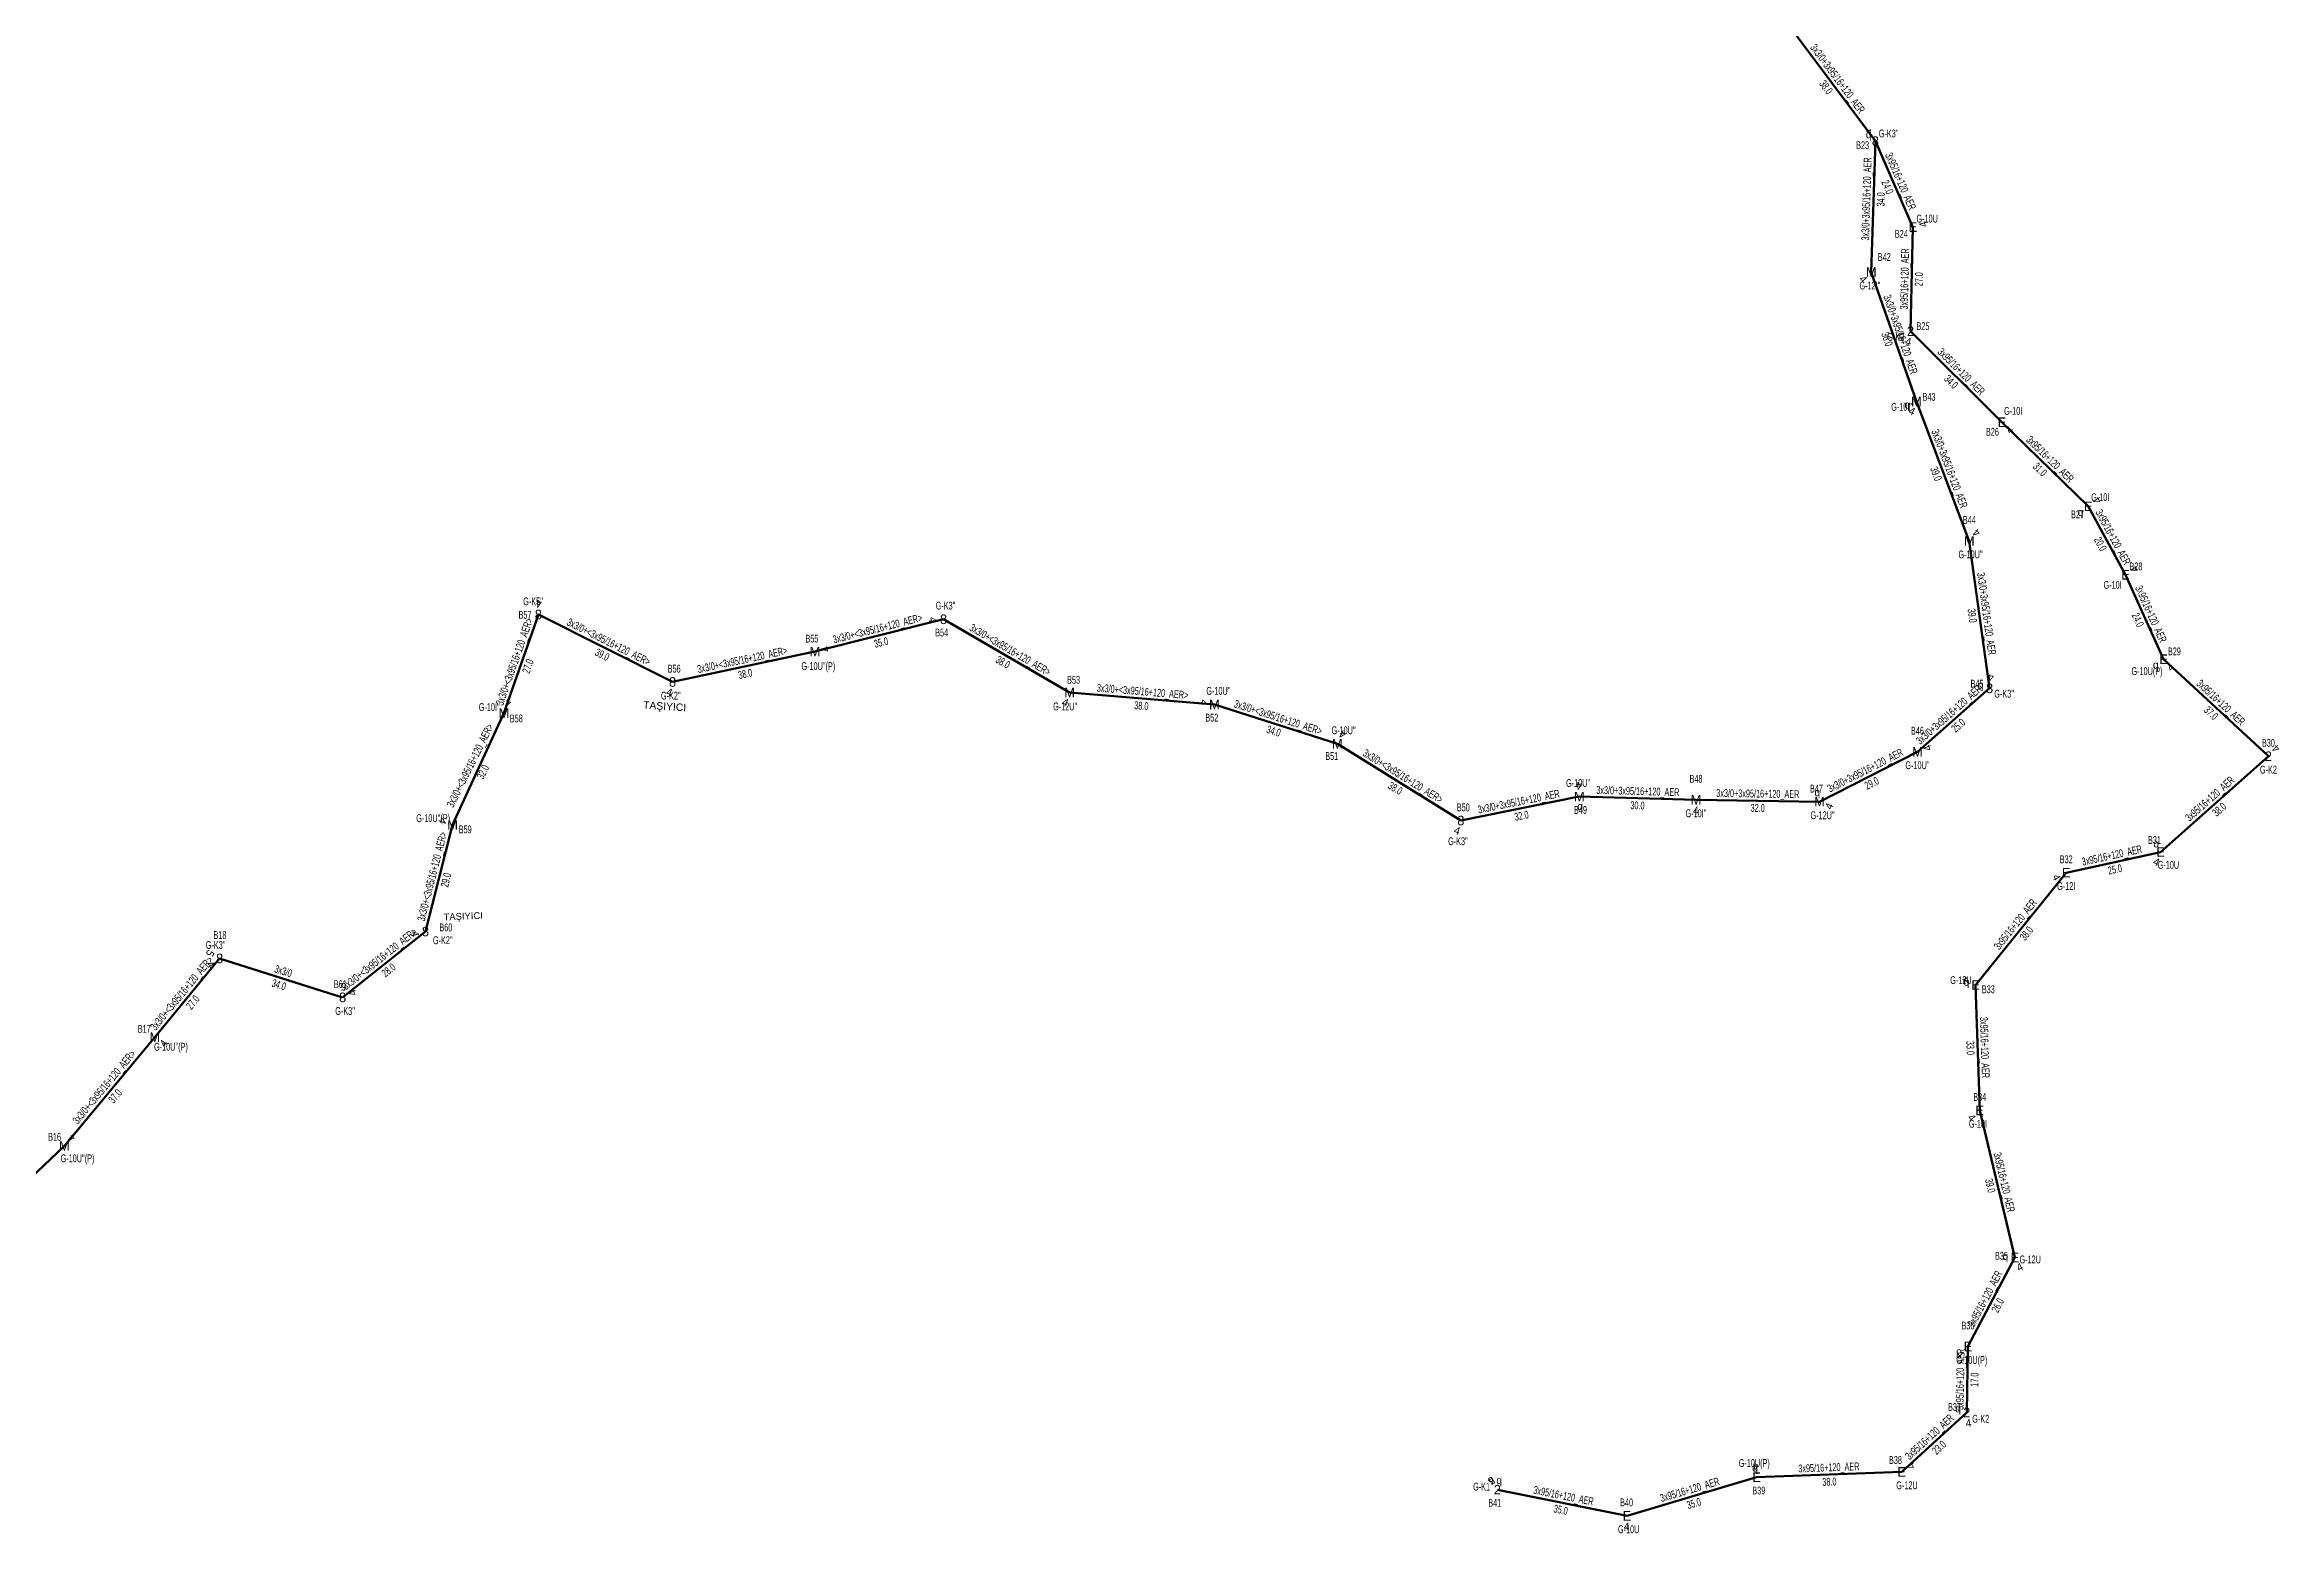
# Model space of a CAD drawing. Header units: millimetres. Extents: x 433713 to 438874, y 4028328 to 4034517.
# Drawn here: x 437152 to 437736, y 4032588 to 4032977 of the extents above; entities that cross this region are included whole.
import ezdxf
from ezdxf.enums import TextEntityAlignment as Align

# ---------------------------------------------------------------- set-up
doc = ezdxf.new("R2010")
doc.units = ezdxf.units.MM
for name, color, linetype, lineweight in [('DIREK_AG_YENI', 108, 'Continuous', 25), ('DIREK_OG_YENI', 10, 'Continuous', 25), ('HAT_AG_HAVAI_YENI', 3, 'Continuous', 50), ('HAT_OG_HAVAI_YENI', 1, 'Continuous', 70), ('KULLANICI', 1, 'Continuous', 25)]:
    doc.layers.add(name, color=color, linetype=linetype, lineweight=lineweight)
doc.styles.add('Direk', font='B_CAD')
doc.styles.get("Standard").update_dxf_attribs({"font": 'Arial'})

msp = doc.modelspace()

# ---------------------------------------------------------------- linework, layer by layer
at = {"layer": 'HAT_AG_HAVAI_YENI'}
for p, q in [((437630.175, 4032952.047), (437639.949, 4032929.608)), ((437639.949, 4032929.608), (437639.352, 4032902.435)), ((437639.352, 4032902.435), (437663.200695, 4032878.632737)), ((437663.200695, 4032878.632737), (437685.731487, 4032856.681665)), ((437685.731487, 4032856.681665), (437695.461872, 4032838.813465)), ((437705.412787, 4032816.742102), (437695.461872, 4032838.813465)), ((437732.791823, 4032791.419174), (437705.412787, 4032816.742102)), ((437732.791823, 4032791.419174), (437704.645, 4032766.396)), ((437704.645, 4032766.396), (437679.993, 4032761)), ((437679.993, 4032761), (437656.329, 4032731.658)), ((437656.329, 4032731.658), (437657.414346, 4032698.914428)), ((437657.414346, 4032698.914428), (437666.581, 4032660.501)), ((437666.581, 4032660.501), (437654.330932, 4032637.245543)), ((437654.03, 4032620.025), (437654.330932, 4032637.245543)), ((437654.03, 4032620.025), (437637.044, 4032604.503)), ((437599.159, 4032603.105), (437565.317, 4032593.046)), ((437637.044, 4032604.503), (437599.159, 4032603.105)), ((437565.317, 4032593.046), (437531.464, 4032599.853))]:
    msp.add_line(p, q, dxfattribs=at)
at = {"layer": 'HAT_OG_HAVAI_YENI'}
for p, q in [((437630.175, 4032952.047), (437607.436456, 4032982.484697)), ((437629.097, 4032917.847), (437630.175, 4032952.047)), ((437640.882533, 4032884.067568), (437629.097, 4032917.847)), ((437654.689616, 4032847.618752), (437640.882533, 4032884.067568)), ((437659.993458, 4032809.150368), (437654.689616, 4032847.618752)), ((437272.082633, 4032802.633961), (437281.077288, 4032828.415389)), ((437281.077288, 4032828.415389), (437316.093, 4032810.805)), ((437353.286, 4032818.729), (437386.868, 4032827.184)), ((437386.868, 4032827.184), (437419.762, 4032808.031)), ((437316.093, 4032810.805), (437353.286, 4032818.729)), ((437419.762, 4032808.031), (437457.588, 4032804.919)), ((437641.16118, 4032792.565328), (437659.993458, 4032809.150368)), ((437258.658126, 4032773.458238), (437272.082633, 4032802.633961)), ((437457.588, 4032804.919), (437489.682, 4032794.639)), ((437489.682, 4032794.639), (437521.925, 4032774.623)), ((437615.569, 4032779.544), (437641.16118, 4032792.565328)), ((437521.925, 4032774.623), (437552.868564, 4032780.858354)), ((437552.868564, 4032780.858354), (437583.338984, 4032780.014984)), ((437615.569, 4032779.544), (437583.338984, 4032780.014984)), ((437258.658126, 4032773.458238), (437251.58, 4032745.631)), ((437229.963152, 4032728.431329), (437251.58, 4032745.631)), ((437180.917, 4032718.046), (437197.832, 4032738.599)), ((437197.832, 4032738.599), (437229.963152, 4032728.431329)), ((437157.299, 4032689.621), (437180.917, 4032718.046)), ((437132.841, 4032666.385), (437157.299, 4032689.621))]:
    msp.add_line(p, q, dxfattribs=at)

# ---------------------------------------------------------------- texts
at = {"layer": 'DIREK_AG_YENI', "style": 'Direk'}
for s, p in [('E', (437639.949, 4032929.608)), ('2', (437639.352, 4032902.435)), ('E', (437663.200695, 4032878.632737)), ('E', (437685.731487, 4032856.681665)), ('E', (437695.461872, 4032838.813465)), ('E', (437705.412787, 4032816.742102)), ('2', (437732.791823, 4032791.419174)), ('E', (437704.645, 4032766.396)), ('E', (437679.993, 4032761)), ('E', (437656.329, 4032731.658)), ('E', (437657.414346, 4032698.914428)), ('E', (437666.581, 4032660.501)), ('E', (437654.330932, 4032637.245543)), ('2', (437654.03, 4032620.025)), ('E', (437599.159, 4032603.105)), ('E', (437637.044, 4032604.503)), ('2', (437531.464, 4032599.853)), ('E', (437565.317, 4032593.046))]:
    msp.add_text(s, height=2.5, dxfattribs=at).set_placement(p, align=Align.MIDDLE_CENTER)
at = {"layer": 'DIREK_AG_YENI', "width": 0.53}
for s, p in [('G-10U', (437643.683455, 4032931.816624)), ('B24', (437636.936429, 4032927.826311)), ('G-K2', (437635.499183, 4032900.937212)), ('B25', (437642.59945, 4032903.740399)), ('B26', (437660.736212, 4032876.147517)), ('G-10I', (437666.148287, 4032881.605131)), ('G-10I', (437688.873966, 4032859.063385)), ('B27', (437682.942115, 4032854.567568)), ('B28', (437698.208719, 4032840.982527)), ('G-10I', (437692.114872, 4032836.170489)), ('B29', (437708.253251, 4032818.787039)), ('G-10U(P)', (437701.089701, 4032813.629781)), ('B30', (437732.791823, 4032794.919174)), ('G-K2', (437732.791823, 4032787.919174)), ('B31', (437703.056466, 4032769.514743)), ('B32', (437679.993, 4032764.5)), ('G-10U', (437706.685265, 4032763.052419)), ('G-12I', (437679.993, 4032757.5)), ('G-12U', (437652.509732, 4032732.935419)), ('B33', (437659.648261, 4032730.547817)), ('B34', (437657.414346, 4032702.414428)), ('G-10I', (437656.950374, 4032695.414428)), ('B35', (437663.108432, 4032660.938343)), ('G-12U', (437670.60083, 4032659.994734)), ('B36', (437654.330932, 4032642.745543)), ('G-10U(P)', (437655.342647, 4032633.745543)), ('B37', (437650.839834, 4032621.464736)), ('G-K2', (437657.682036, 4032618.37682)), ('B38', (437635.413155, 4032607.599828)), ('G-10U(P)', (437598.549037, 4032606.816074)), ('G-K1', (437527.347729, 4032600.655252)), ('B41', (437530.773997, 4032596.421689)), ('B40', (437565.213336, 4032596.544464)), ('B39', (437599.726654, 4032599.65134)), ('G-12U', (437638.422426, 4032601.004453)), ('G-10U', (437565.758729, 4032589.518689))]:
    msp.add_text(s, height=2.05, dxfattribs=at).set_placement(p, align=Align.MIDDLE_CENTER)
at = {"layer": 'DIREK_AG_YENI', "color": 32, "style": 'Direk'}
for s, rotation, p in [('4', 464.671119, (437642.657708, 4032930.317157)), ('4', 348.477405, (437638.792688, 4032899.691431)), ('4', 405.493362, (437665.197569, 4032876.66996)), ('4', 482.865022, (437688.083351, 4032858.201118)), ('4', 481.282446, (437697.854802, 4032840.267385)), ('4', 401.492729, (437707.267857, 4032814.644791)), ('4', 495.000001, (437734.771722, 4032793.399073)), ('4', 295.557104, (437677.466964, 4032759.792051)), ('4', 336.869131, (437703.545069, 4032763.821092)), ('4', 241.310411, (437653.872746, 4032733.002179)), ('4', 312.173598, (437655.339226, 4032697.034567)), ('4', 387.521663, (437667.874835, 4032658.017859)), ('4', 314.499426, (437652.333811, 4032635.283017)), ('4', 369.06578, (437654.471191, 4032617.259977)), ('4', 213.800729, (437529.906343, 4032602.179737)), ('5', 213.630429, (437529.913265, 4032602.184356)), ('4', 185.723588, (437598.879758, 4032605.891041)), ('4', 481.962923, (437639.419494, 4032605.985237)), ('4', 357.88445, (437565.213638, 4032590.247908))]:
    msp.add_text(s, height=2, rotation=rotation, dxfattribs=at).set_placement(p, align=Align.MIDDLE_CENTER)
at = {"layer": 'DIREK_AG_YENI', "color": 4, "style": 'Direk'}
for p in [(437637.032393, 4032901.502572), (437683.739079, 4032855.171596), (437703.383885, 4032815.281434), (437703.510333, 4032768.623674), (437653.958099, 4032732.450988), (437664.100594, 4032660.813388), (437651.75131, 4032621.053383), (437531.956859, 4032602.303936), (437598.753533, 4032605.5719)]:
    msp.add_text('q', height=2, dxfattribs=at).set_placement(p, align=Align.MIDDLE_CENTER)
at = {"layer": 'DIREK_OG_YENI', "color": 32, "style": 'Direk'}
for s, rotation, p in [('4', 213.455427, (437628.631393, 4032954.383082)), ('4', 311.345696, (437626.994935, 4032915.997318)), ('4', 335.368606, (437639.715552, 4032881.522346)), ('4', 498.925093, (437656.529343, 4032849.729535)), ('4', 537.667578, (437281.19124, 4032831.213069)), ('4', 272.928793, (437384.071657, 4032827.040934)), ('4', 463.605453, (437356.007428, 4032819.387657)), ('4', 533.729997, (437660.299257, 4032811.933619)), ('4', 343.096046, (437315.278849, 4032808.125978)), ('4', 519.044854, (437273.084016, 4032805.248771)), ('4', 336.166163, (437418.63056, 4032805.469781)), ('4', 259.483654, (437454.835032, 4032805.430045)), ('4', 511.686247, (437491.010039, 4032797.104018)), ('4', 470.684719, (437643.780688, 4032793.554359)), ('4', 541.659153, (437552.787494, 4032783.65718)), ('4', 359.207278, (437583.300246, 4032777.215252)), ('4', 425.015972, (437618.106992, 4032778.361376)), ('4', 247.962479, (437256.062698, 4032774.508836)), ('4', 340.137532, (437520.973662, 4032771.989569)), ('4', 282.118393, (437248.842395, 4032745.043189)), ('5', 241.49311, (437195.371473, 4032739.93534)), ('4', 303.437707, (437195.495441, 4032737.056116)), ('5', 176.319341, (437230.142899, 4032731.225553)), ('4', 474.35308, (437232.514012, 4032729.585933)), ('4', 414.77025, (437183.204167, 4032716.430802)), ('4', 498.590904, (437159.151007, 4032691.721017))]:
    msp.add_text(s, height=2, rotation=rotation, dxfattribs=at).set_placement(p, align=Align.MIDDLE_CENTER)
at = {"layer": 'DIREK_OG_YENI', "color": 4, "style": 'Direk'}
for p in [(437628.407233, 4032953.814767), (437638.533154, 4032883.212921), (437657.650104, 4032810.021397), (437553.08227, 4032778.367505), (437615.003863, 4032781.979287)]:
    msp.add_text('q', height=2, dxfattribs=at).set_placement(p, align=Align.MIDDLE_CENTER)
at = {"layer": 'DIREK_OG_YENI', "style": 'Direk'}
for s, p in [('8', (437630.175, 4032952.047)), ('M', (437629.097, 4032917.847)), ('M', (437640.882533, 4032884.067568)), ('M', (437654.689616, 4032847.618752)), ('8', (437281.077288, 4032828.415389)), ('8', (437386.868, 4032827.184)), ('M', (437353.286, 4032818.729)), ('8', (437316.093, 4032810.805)), ('M', (437419.762, 4032808.031)), ('8', (437659.993458, 4032809.150368)), ('M', (437272.082633, 4032802.633961)), ('M', (437457.588, 4032804.919)), ('M', (437489.682, 4032794.639)), ('M', (437641.16118, 4032792.565328)), ('M', (437552.868564, 4032780.858354)), ('M', (437583.338984, 4032780.014984)), ('M', (437615.569, 4032779.544)), ('M', (437258.658126, 4032773.458238)), ('8', (437521.925, 4032774.623)), ('8', (437251.58, 4032745.631)), ('8', (437197.832, 4032738.599)), ('8', (437229.963152, 4032728.431329)), ('M', (437180.917, 4032718.046)), ('M', (437157.299, 4032689.621))]:
    msp.add_text(s, height=2.5, dxfattribs=at).set_placement(p, align=Align.MIDDLE_CENTER)
at = {"layer": 'DIREK_OG_YENI', "width": 0.53}
for s, p in [("G-K3''", (437633.640568, 4032954.059898)), ('B23', (437626.836595, 4032950.995785)), ('B42', (437632.503708, 4032921.785592)), ("G-12I''", (437628.75979, 4032914.347)), ("G-10I''", (437637.035538, 4032882.668125)), ('B43', (437644.171662, 4032885.264073)), ('B44', (437654.689616, 4032853.118752)), ("G-10U''", (437655.026826, 4032844.118752)), ("G-K5''", (437279.681583, 4032831.863939)), ("G-K3''", (437387.386755, 4032830.751197)), ('B57', (437277.578334, 4032828.329835)), ('B54', (437386.364315, 4032823.720432)), ('B55', (437352.493961, 4032822.138204)), ('B56', (437316.526139, 4032814.278095)), ("G-10U''(P)", (437354.162615, 4032814.955752)), ("G-K2''", (437315.648717, 4032807.242545)), ('B53', (437420.811963, 4032811.369799)), ("G-10U''", (437458.634517, 4032808.490985)), ('B45', (437656.712762, 4032810.369808)), ("G-K3''", (437663.790041, 4032807.739171)), ("G-10I''", (437268.233709, 4032804.242215)), ('B58', (437275.312049, 4032801.284565)), ("G-12U''", (437418.624843, 4032804.414929)), ('B52', (437456.906298, 4032801.48603)), ("G-10U''", (437491.320282, 4032798.185205)), ('B46', (437641.16118, 4032798.065328)), ('B51', (437488.214135, 4032791.461678)), ("G-10U''", (437641.16118, 4032789.065328)), ("G-10U''", (437552.562297, 4032784.428063)), ('B48', (437583.338984, 4032785.514984)), ('B47', (437614.777809, 4032782.953401)), ('B50', (437522.576481, 4032778.061833)), ('B49', (437553.167752, 4032777.371165)), ("G-10U''(P)", (437253.586114, 4032775.241059)), ('B59', (437261.960081, 4032772.297595)), ("G-10I''", (437583.338984, 4032776.514984)), ("G-12U''", (437616.392471, 4032775.995499)), ("G-K3''", (437521.174815, 4032769.21221)), ("G-K3''", (437196.801515, 4032742.116239)), ('B18', (437197.916924, 4032744.723507)), ("G-K2''", (437256.105481, 4032743.355542)), ('B60', (437256.904095, 4032746.712001)), ('B61', (437229.343459, 4032731.876032)), ("G-K3''", (437230.601252, 4032724.884308)), ('B17', (437178.16009, 4032720.202257)), ("G-10U''(P)", (437185.137111, 4032715.536623)), ('B16', (437154.74324, 4032692.012253)), ("G-10U''(P)", (437160.735391, 4032686.4058))]:
    msp.add_text(s, height=2.05, dxfattribs=at).set_placement(p, align=Align.MIDDLE_CENTER)
at = {"layer": 'HAT_AG_HAVAI_YENI', "lineweight": 30, "width": 0.53}
for rotation, p in [(293.536768, (437635.841258, 4032941.166859)), (448.741872, (437638.800765, 4032916.039894, 218819.676086)), (315.056087, (437651.876885, 4032891.135306, 218831.600348)), (315.746677, (437675.059248, 4032868.266023, 218842.865744)), (298.571136, (437691.34317, 4032848.154077, 218847.730936)), (294.268323, (437701.212216, 4032828.127143, 218847.730936)), (317.234196, (437719.679458, 4032804.704653, 218852.706394)), (401.637409, (437718.153685, 4032779.543056, 218852.322526)), (372.346573, (437692.137249, 4032764.528341, 218839.9965)), (411.113332, (437667.499134, 4032746.862781, 218828.164265)), (271.89928, (437657.720971, 4032715.314552, 218828.707173)), (283.421759, (437662.824468, 4032679.905247, 218833.290511)), (62.221919, (437659.703931, 4032649.269646, 218833.290511)), (88.99885, (437653.330596, 4032628.650123)), (402.421423, (437644.963608, 4032612.891473, 218818.522)), (362.113321, (437618.070155, 4032604.653422, 218799.5795)), (348.630015, (437548.558118, 4032597.282542, 218765.73216)), (376.554385, (437581.9957, 4032598.890029, 218782.658386))]:
    msp.add_text('3x95/16+120_AER', height=2.05, rotation=rotation, dxfattribs=at).set_placement(p, align=Align.CENTER)
for s, rotation, p in [('24.0', 293.536768, (437634.282691, 4032940.487985)), ('27.0', 448.741872, (437640.500355, 4032916.002567, 218819.676086)), ('34.0', 315.056087, (437650.675981, 4032889.932048, 218831.600348)), ('31.0', 315.746677, (437673.872934, 4032867.048379, 218842.865744)), ('20.0', 298.571136, (437689.850189, 4032847.341053, 218847.730936)), ('24.0', 294.268323, (437699.662444, 4032827.428425, 218847.730936)), ('37.0', 317.234196, (437718.525152, 4032803.456623, 218852.706394)), ('38.0', 401.637409, (437719.28319, 4032778.272537, 218852.322526)), ('25.0', 372.346573, (437692.500751, 4032762.867659, 218839.9965)), ('38.0', 411.113332, (437668.822396, 4032745.795552, 218828.164265)), ('33.0', 271.89928, (437656.021905, 4032715.25821, 218828.707173)), ('39.0', 283.421759, (437661.170899, 4032679.510648, 218833.290511)), ('26.0', 62.221919, (437661.208022, 4032648.477364, 218833.290511)), ('17.0', 88.99885, (437655.030336, 4032628.62042)), ('23.0', 402.421423, (437646.110392, 4032611.636527, 218818.522)), ('38.0', 362.113321, (437618.132845, 4032602.954578, 218799.5795)), ('35.0', 376.554385, (437582.480073, 4032597.260495, 218782.658386)), ('35.0', 348.630015, (437548.222974, 4032595.615905, 218765.73216))]:
    msp.add_text(s, height=2.05, rotation=rotation, dxfattribs=at).set_placement(p, align=Align.TOP_CENTER)
at = {"layer": 'HAT_OG_HAVAI_YENI', "lineweight": 30, "width": 0.53}
for s, rotation, p in [('3x3/0+3x95/16+120_AER', 306.762229, (437619.486932, 4032967.774563)), ('3x3/0+3x95/16+120_AER', 88.214826, (437628.853902, 4032936.929234)), ('3x3/0+3x95/16+120_AER', 289.233239, (437635.792519, 4032901.237173, 218814.548696)), ('3x3/0+3x95/16+120_AER', 290.747061, (437648.580955, 4032866.144266, 218820.441266)), ('3x3/0+3x95/16+120_AER', 277.850183, (437658.183571, 4032828.500656, 218827.344808)), ('3x3/0+<3x95/16+120_AER>', 70.767082, (437275.777401, 4032815.804673, 218640.538644)), ('3x3/0+<3x95/16+120_AER>', 333.301448, (437298.967094, 4032820.36976, 218658.046548)), ('3x3/0+<3x95/16+120_AER>', 14.131535, (437369.869343, 4032823.78081, 218693.434)), ('3x3/0+<3x95/16+120_AER>', 329.789287, (437403.742704, 4032818.342054, 218709.881)), ('3x3/0+<3x95/16+120_AER>', 12.026743, (437334.512305, 4032815.598567, 218676.642869)), ('3x3/0+<3x95/16+120_AER>', 355.296785, (437438.744695, 4032807.322138, 218728.794)), ('3x3/0+3x95/16+120_AER', 41.369436, (437650.015544, 4032801.495742, 218829.996729)), ('3x3/0+<3x95/16+120_AER>', 342.239076, (437473.894216, 4032800.588831)), ('3x3/0+<3x95/16+120_AER>', 63.619459, (437264.141833, 4032788.536662, 218636.041316)), ('3x3/0+<3x95/16+120_AER>', 328.168276, (437506.251647, 4032785.353401)), ('3x3/0+3x95/16+120_AER', 26.967358, (437627.979623, 4032786.812146, 218820.58059)), ('3x3/0+3x95/16+120_AER', 358.414554, (437568.127292, 4032781.286343)), ('3x3/0+3x95/16+120_AER', 11.392948, (437537.228876, 4032778.573928, 218776.434282)), ('3x3/0+3x95/16+120_AER', 359.162453, (437599.46641, 4032780.629308)), ('3x3/0+<3x95/16+120_AER>', 435.728904, (437254.295294, 4032759.754153, 218625.79)), ('3x3/0+<3x95/16+120_AER>', 38.50735, (437240.242542, 4032737.696301, 218625.790189)), ('3x3/0+<3x95/16+120_AER>', 50.545817, (437188.718187, 4032728.862642, 218598.916)), ('3x3/0', 342.4404, (437214.154019, 4032734.325558, 218614.981576)), ('3x3/0+<3x95/16+120_AER>', 50.277204, (437168.454226, 4032704.376713, 218590.4585))]:
    msp.add_text(s, height=2.05, rotation=rotation, dxfattribs=at).set_placement(p, align=Align.CENTER)
for s, rotation, p in [('38.0', 306.762229, (437618.125017, 4032966.757121)), ('34.0', 88.214826, (437630.553077, 4032936.876276)), ('36.0', 289.233239, (437634.187404, 4032900.677169, 218814.548696)), ('39.0', 290.747061, (437646.991194, 4032865.542053, 218820.441266)), ('39.0', 277.850183, (437656.499503, 4032828.268464, 218827.344808)), ('39.0', 333.301448, (437298.20329, 4032818.85101, 218658.046548)), ('35.0', 14.131535, (437370.284396, 4032822.132256, 218693.434)), ('27.0', 70.767082, (437277.382519, 4032815.244677, 218640.538644)), ('38.0', 12.026743, (437334.866531, 4032813.935881, 218676.642869)), ('38.0', 329.789287, (437402.887296, 4032816.872946, 218709.881)), ('38.0', 355.296785, (437438.605305, 4032805.627862, 218728.794)), ('25.0', 41.369436, (437651.139094, 4032800.219954, 218829.996729)), ('34.0', 342.239076, (437473.375638, 4032798.969857)), ('32.0', 63.619459, (437265.6648, 4032787.781299, 218636.041316)), ('38.0', 328.168276, (437505.355023, 4032783.909079)), ('29.0', 26.967358, (437628.750543, 4032785.296995, 218820.58059)), ('30.0', 358.414554, (437568.080257, 4032779.586994)), ('32.0', 359.162453, (437599.44156, 4032778.929489)), ('32.0', 11.392948, (437537.564688, 4032776.907426, 218776.434282)), ('29.0', 435.728904, (437255.942832, 4032759.335085, 218625.79)), ('28.0', 38.50735, (437241.300988, 4032736.366003, 218625.790189)), ('34.0', 342.4404, (437213.641133, 4032732.704771, 218614.981576)), ('27.0', 50.545817, (437190.030813, 4032727.782358, 218598.916)), ('37.0', 50.277204, (437169.761774, 4032703.290287, 218590.4585))]:
    msp.add_text(s, height=2.05, rotation=rotation, dxfattribs=at).set_placement(p, align=Align.TOP_CENTER)
at = {"layer": 'KULLANICI'}
msp.add_text('TAŞIYICI', height=1.9336, rotation=356.3537, dxfattribs=at).set_placement((437314.0435, 4032804.4733), align=Align.MIDDLE_CENTER)
msp.add_text('TAŞIYICI', height=1.7615, rotation=2.5511, dxfattribs=at).set_placement((437256.350161, 4032748.524157))

doc.saveas('drawing.dxf')
